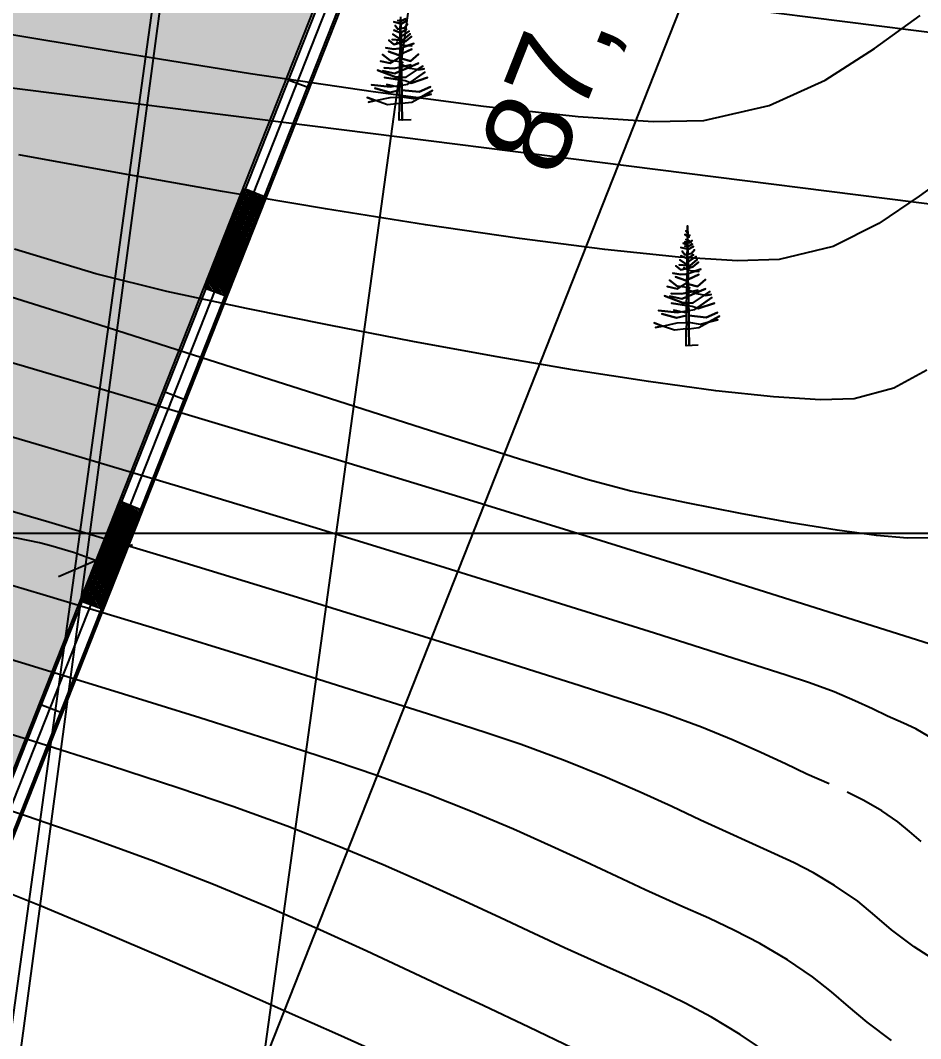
# Model space of a CAD drawing. Header units: feet. Extents: x 3381 to 683417, y 675186 to 4372291.
# Drawn here: x 682741.89 to 682757.72, y 4371933.99 to 4371951.89 of the extents above; entities that cross this region are included whole.
import ezdxf

# ---------------------------------------------------------------- set-up
doc = ezdxf.new("R2010")
doc.units = ezdxf.units.FT
doc.header["$MEASUREMENT"] = 0
doc.header["$PDMODE"] = 34
doc.header["$PDSIZE"] = 0.01
doc.layers.get('0').update_dxf_attribs({"linetype": 'CONTINUOUS'})
doc.layers.get('Defpoints').update_dxf_attribs({"linetype": 'CONTINUOUS'})
for name, color, linetype, lineweight in [('ANA HORIZONTAL', 24, 'CONTINUOUS', 30), ('HORIZANTAL', 24, 'CONTINUOUS', 13), ('km setka', 170, 'CONTINUOUS', 15)]:
    doc.layers.add(name, color=color, linetype=linetype, lineweight=lineweight)
doc.layers.add('Aqaclar', color=3, linetype='CONTINUOUS')
doc.styles.get("Standard").update_dxf_attribs({"font": 'arial.ttf', "height": 1.5})
doc.dimstyles.new('ISO-25', dxfattribs={"dimtxt": 1.5, "dimasz": 1, "dimexe": 1.25, "dimexo": 0.625, "dimtad": 1, "dimtxsty": 'Standard', "dimblk": 'OBLIQUE', "dimcen": 2.5, "dimadec": 0, "dimazin": 0, "dimtfac": 1, "dimtmove": 0, "dimatfit": 3, "dimldrblk": 'OBLIQUE', "dimfxl": 1, "dimarcsym": 0})

# ---------------------------------------------------------------- blocks, each defined once
blk = doc.blocks.new('_Oblique')
at = {"color": 0, "linetype": 'ByBlock', "lineweight": -2}
blk.add_line((-0.5, -0.5), (0.5, 0.5), dxfattribs=at)
blk = doc.blocks.new('*D48')
at = {"color": 0, "lineweight": -2, "transparency": 16777216}
for p, q in [((682764.322, 4371993.59), (682770.297, 4371991.229)), ((682737.134, 4371910.689), (682769.134, 4371991.689)), ((682732.322, 4371912.59), (682738.297, 4371910.229))]:
    blk.add_line(p, q, dxfattribs=at)
at = {"layer": 'Defpoints', "color": 0, "lineweight": 30, "transparency": 16777216}
for p in [(682763.741, 4371993.819), (682769.134, 4371991.689), (682731.741, 4371912.819)]:
    blk.add_point(p, dxfattribs=at)
at = {"color": 0, "lineweight": -2, "transparency": 16777216}
for p, rotation in [((682769.134, 4371991.689), 68.44292071496228), ((682737.134, 4371910.689), 248.4429207149623)]:
    blk.add_blockref('_Oblique', p, dxfattribs=dict(at, rotation=rotation))
at = {"color": 0, "lineweight": 25, "transparency": 16777216, "insert": (682751.715, 4371951.749), "char_height": 1.5, "attachment_point": 5, "rotation": 68.4429}
blk.add_mtext('87,09', dxfattribs=at)
blk = doc.blocks.new('*D65')
at = {"color": 0, "lineweight": -2, "transparency": 16777216}
for p, q in [((682740.907, 4371956.406), (682737.165, 4371928.417)), ((682744.845, 4371955.88), (682741.102, 4371927.891)), ((682737.33, 4371929.656), (682741.268, 4371929.129))]:
    blk.add_line(p, q, dxfattribs=at)
at = {"layer": 'Defpoints', "color": 0, "lineweight": 30, "transparency": 16777216}
for p in [(682740.99, 4371957.026), (682744.928, 4371956.499), (682741.268, 4371929.129)]:
    blk.add_point(p, dxfattribs=at)
at = {"color": 0, "lineweight": -2, "transparency": 16777216}
for p, rotation in [((682737.33, 4371929.656), 172.3837789304627), ((682741.268, 4371929.129), 352.3837789304627)]:
    blk.add_blockref('_Oblique', p, dxfattribs=dict(at, rotation=rotation))
at = {"color": 0, "lineweight": 25, "transparency": 16777216, "insert": (682739.483, 4371930.771), "char_height": 1.5, "attachment_point": 5, "rotation": 352.3838}
blk.add_mtext('{\\fArial|b0|i0|c238|p34;4.0}', dxfattribs=at)
blk = doc.blocks.new('*D77')
at = {"color": 0, "lineweight": -2, "transparency": 16777216}
for p, q in [((682745.098, 4371958.572), (682740.871, 4371927.947)), ((682749.519, 4371957.962), (682745.292, 4371927.336)), ((682741.042, 4371929.185), (682745.463, 4371928.575))]:
    blk.add_line(p, q, dxfattribs=at)
at = {"layer": 'Defpoints', "color": 0, "lineweight": 30, "transparency": 16777216}
for p in [(682745.184, 4371959.191, 243.171), (682749.605, 4371958.581, 243.171), (682745.463, 4371928.575)]:
    blk.add_point(p, dxfattribs=at)
at = {"color": 0, "lineweight": -2, "transparency": 16777216}
for p, rotation in [((682741.042, 4371929.185), 172.1407467968113), ((682745.463, 4371928.575), 352.1407467968113)]:
    blk.add_blockref('_Oblique', p, dxfattribs=dict(at, rotation=rotation))
at = {"color": 0, "lineweight": 25, "transparency": 16777216, "insert": (682743.442, 4371930.258), "char_height": 1.5, "attachment_point": 5, "rotation": 352.1407}
blk.add_mtext('{\\fArial|b0|i0|c238|p34;4.50}', dxfattribs=at)
blk = doc.blocks.new('*D79')
at = {"color": 0, "lineweight": -2, "transparency": 16777216}
for p, q in [((682737.657, 4371954.245), (682771.47, 4371949.967)), ((682737.28, 4371951.269), (682771.094, 4371946.991)), ((682770.23, 4371950.124), (682769.854, 4371947.148))]:
    blk.add_line(p, q, dxfattribs=at)
at = {"layer": 'Defpoints', "color": 0, "lineweight": 30, "transparency": 16777216}
for p in [(682737.037, 4371954.324, 688.5), (682736.66, 4371951.348, 688.5), (682769.854, 4371947.148)]:
    blk.add_point(p, dxfattribs=at)
at = {"color": 0, "lineweight": -2, "transparency": 16777216}
for p, rotation in [((682770.23, 4371950.124), 82.78944197932778), ((682769.854, 4371947.148), 262.7894419793278)]:
    blk.add_blockref('_Oblique', p, dxfattribs=dict(at, rotation=rotation))
at = {"color": 0, "lineweight": 25, "transparency": 16777216, "insert": (682768.662, 4371948.811), "char_height": 1.5, "attachment_point": 5, "rotation": 82.7894}
blk.add_mtext('{\\fArial|b0|i0|c238|p34;3.0}', dxfattribs=at)
blk = doc.blocks.new('*D32')
at = {"color": 0, "lineweight": -2, "transparency": 16777216}
blk.add_arc((682740.56, 4371935.687), 7.21, 68.4429, 172.4341, dxfattribs=at)
at = {"layer": 'Defpoints', "color": 0, "lineweight": 30, "transparency": 16777216}
for p in [(682763.481, 4371993.705), (682643.941, 4371948.521), (682738.925, 4371942.709), (682740.595, 4371935.683), (682731.623, 4371913.064)]:
    blk.add_point(p, dxfattribs=at)
at = {"color": 0, "lineweight": -2, "transparency": 16777216}
for p, rotation in [((682743.209, 4371942.393), 338.4429207151824), ((682733.413, 4371936.637), 262.434139284192)]:
    blk.add_blockref('_Oblique', p, dxfattribs=dict(at, rotation=rotation))
at = {"color": 0, "lineweight": 25, "transparency": 16777216, "insert": (682736.203, 4371943.103), "char_height": 1.5, "attachment_point": 5, "rotation": 30.4385}
blk.add_mtext('104°', dxfattribs=at)

msp = doc.modelspace()

# ---------------------------------------------------------------- hatches: boundary and pattern name
at = {"lineweight": 25}
h = msp.add_hatch(dxfattribs=at)
h.set_pattern_fill('GRASS', color=3)
h.set_pattern_definition([(90, (1845.1116, -2920.28305), (-0.707106781, 0.707106781), [0.1875, -1.226713563]), (45, (1845.1116, -2920.283), (-0.70710678119, 0.70710678119), [0.1875, -0.8125]), (135, (1845.1116, -2920.283), (-0.70710678119, -0.70710678119), [0.1875, -0.8125])])
edge = h.paths.add_edge_path(flags=16)
edge.add_arc((682658.082, 4371956.212), 3.56, 0, 360)
edge = h.paths.add_edge_path()
edge.add_line((682660.874, 4371958.42), (682665.412, 4371957.812))
edge.add_line((682665.412, 4371957.812), (682665.799, 4371960.701))
edge.add_line((682665.799, 4371960.701), (682658.472, 4371961.691))
edge.add_line((682658.472, 4371961.691), (682660.613, 4371977.547))
edge.add_line((682660.613, 4371977.547), (682668.986, 4371976.416))
edge.add_line((682668.986, 4371976.416), (682669.713, 4371981.799))
edge.add_line((682669.713, 4371981.799), (682665.061, 4371982.471))
edge.add_line((682665.061, 4371982.471), (682665.875, 4371988.112))
edge.add_line((682665.875, 4371988.112), (682673.997, 4371986.959))
edge.add_line((682673.997, 4371986.959), (682677.743, 4372014.074))
edge.add_line((682677.743, 4372014.074), (682677.836, 4372014.764))
edge.add_line((682677.836, 4372014.764), (682677.566, 4372014.27))
edge.add_line((682677.566, 4372014.27), (682640.028, 4371940.941))
edge.add_line((682640.028, 4371940.941), (682731.623, 4371913.064))
edge.add_line((682731.623, 4371913.064), (682763.481, 4371993.705))
edge.add_line((682763.481, 4371993.705), (682756.37, 4371996.426))
edge.add_line((682756.37, 4371996.426), (682754.616, 4371991.842))
edge.add_line((682754.616, 4371991.842), (682746.252, 4371994.776))
edge.add_arc((682905.681, 4371929.891), 172.127, 157.85455, 159.31778)
edge.add_line((682744.647, 4371990.683), (682758.012, 4371988.887))
edge.add_line((682758.012, 4371988.887), (682757.27, 4371983.639))
edge.add_line((682757.27, 4371983.639), (682743.941, 4371985.446))
edge.add_arc((682744.241, 4371982.305), 3.155, 95.4615, 167.5925)
edge.add_line((682741.16, 4371982.983), (682741.16, 4371982.028))
edge.add_line((682741.16, 4371982.028), (682742.827, 4371982.421))
edge.add_line((682742.827, 4371982.421), (682748.418, 4371981.442))
edge.add_line((682748.418, 4371981.442), (682746.468, 4371968.259))
edge.add_line((682746.468, 4371968.259), (682746.249, 4371968.259))
edge.add_line((682746.249, 4371968.259), (682741.16, 4371968.976))
edge.add_line((682741.16, 4371968.976), (682741.771, 4371974.344))
edge.add_line((682741.771, 4371974.344), (682746.874, 4371973.645))
edge.add_line((682746.874, 4371973.645), (682747.225, 4371976.207))
edge.add_line((682747.225, 4371976.207), (682742.045, 4371976.917))
edge.add_line((682742.045, 4371976.917), (682742.641, 4371982.005))
edge.add_line((682742.641, 4371982.005), (682741.06, 4371981.796))
edge.add_line((682741.06, 4371981.796), (682739.004, 4371965.83))
edge.add_line((682739.004, 4371965.83), (682747.74, 4371964.621))
edge.add_line((682747.74, 4371964.621), (682746.909, 4371957.265))
edge.add_line((682746.909, 4371957.265), (682738.126, 4371958.481))
edge.add_line((682738.126, 4371958.481), (682737.747, 4371955.83))
edge.add_line((682737.747, 4371955.83), (682731.62, 4371956.634))
edge.add_arc((682731.183, 4371946.643), 10, 87.4993, 110.7786)
edge.add_line((682727.636, 4371955.993), (682737.385, 4371954.567))
edge.add_line((682737.385, 4371954.567), (682736.758, 4371951.072))
edge.add_line((682736.758, 4371951.072), (682733.448, 4371951.598))
edge.add_line((682733.448, 4371951.598), (682733.841, 4371954.672))
edge.add_line((682733.841, 4371954.672), (682731.31, 4371955.007))
edge.add_line((682731.31, 4371955.007), (682730.905, 4371951.945))
edge.add_line((682730.905, 4371951.945), (682727.581, 4371952.385))
edge.add_line((682727.581, 4371952.385), (682727.933, 4371955.482))
edge.add_line((682727.933, 4371955.482), (682727.139, 4371955.789))
edge.add_arc((682731.353, 4371946.431), 10.263, 114.2395, 179.0096)
edge.add_line((682721.091, 4371946.608), (682720.741, 4371943.972))
edge.add_line((682720.741, 4371943.972), (682717.755, 4371944.299))
edge.add_line((682717.755, 4371944.299), (682716.874, 4371939.436))
edge.add_line((682716.874, 4371939.436), (682708.165, 4371940.649))
edge.add_line((682708.165, 4371940.649), (682708.852, 4371945.55))
edge.add_line((682708.852, 4371945.55), (682701.926, 4371946.469))
edge.add_line((682701.926, 4371946.469), (682702.361, 4371949.743))
edge.add_arc((682699.387, 4371950.138), 3, 352.4412, 442.1402)
edge.add_line((682699.797, 4371953.11), (682687.911, 4371954.75))
edge.add_line((682687.911, 4371954.75), (682686.64, 4371945.333))
edge.add_line((682686.64, 4371945.333), (682679.337, 4371946.312))
edge.add_line((682679.337, 4371946.312), (682680.591, 4371955.761))
edge.add_line((682680.591, 4371955.761), (682677.575, 4371956.183))
edge.add_line((682677.575, 4371956.183), (682676.314, 4371946.678))
edge.add_line((682676.314, 4371946.678), (682674.884, 4371946.953))
edge.add_line((682674.884, 4371946.953), (682664.163, 4371948.496))
edge.add_line((682664.163, 4371948.496), (682665.212, 4371956.326))
edge.add_line((682665.212, 4371956.326), (682661.592, 4371956.811))
edge.add_arc((682658.082, 4371956.212), 3.56, 9.688, 38.3434)
h = msp.add_hatch(dxfattribs=at)
h.set_pattern_fill('ANSI31', scale=0.3, angle=76.0049)
h.set_pattern_definition([(121.004872172, (4763204.86644, 2648904.09311), (-0.0321421312917, -0.01931666109934), [])])
h.paths.add_polyline_path([(682745.138, 4371947.178), (682745.84, 4371948.933), (682746.212, 4371948.785), (682745.522, 4371947.035)])
h = msp.add_hatch(dxfattribs=at)
h.set_pattern_fill('ANSI31', scale=0.3, angle=76.0049)
h.set_pattern_definition([(121.0048721836, (4763202.691166, 2648898.58958), (-0.03214213128778, -0.01931666110587), [])])
h.paths.add_polyline_path([(682742.963, 4371941.674), (682743.659, 4371943.432), (682744.036, 4371943.28), (682743.346, 4371941.531)])

# ---------------------------------------------------------------- linework, layer by layer
at = {"color": 7, "lineweight": 25}
for p, q in [((682746.599, 4371950.85), (682746.962, 4371950.711)), ((682744.419, 4371945.367), (682744.781, 4371945.228)), ((682742.249, 4371939.861), (682742.627, 4371939.716))]:
    msp.add_line(p, q, dxfattribs=at)
for points in [[(682751.627, 4371998.67), (682764.001, 4371993.934), (682731.859, 4371912.574), (682639.454, 4371940.698), (682682.645, 4372025.07), (682742.284, 4372002.245)], [(682751.484, 4371998.296), (682763.481, 4371993.705), (682731.623, 4371913.064), (682640.028, 4371940.941), (682682.837, 4372024.568), (682742.141, 4372001.872)], [(682742.393, 4372001.805), (682742.568, 4372002.166), (682717.245, 4372011.848), (682678.351, 4372016.681), (682643.305, 4371948.218), (682740.854, 4371935.23), (682756.631, 4371975.146), (682756.272, 4371975.288), (682740.595, 4371935.683), (682643.941, 4371948.521), (682678.63, 4372016.248), (682717.144, 4372011.474), (682742.393, 4372001.805)], [(682745.139, 4371947.178), (682745.84, 4371948.933), (682746.212, 4371948.786), (682745.52, 4371947.036), (682745.157, 4371947.171)], [(682742.963, 4371941.673), (682743.662, 4371943.429), (682744.036, 4371943.281), (682743.344, 4371941.531), (682742.981, 4371941.666)]]:
    msp.add_lwpolyline(points, dxfattribs=at)
at = {"color": 1, "lineweight": 25}
msp.add_lwpolyline([(682639.741, 4371940.819), (682682.741, 4372024.819), (682763.741, 4371993.819), (682731.741, 4371912.819)], close=True, dxfattribs=at)
at = {"layer": 'ANA HORIZONTAL', "color": 32, "lineweight": 25}
for p, q in [((682741.906, 4371940.594, 685), (682740.236, 4371941.092, 685)), ((682743.533, 4371940.097, 685), (682741.906, 4371940.594, 685)), ((682745.044, 4371939.625, 685), (682743.533, 4371940.097, 685)), ((682746.367, 4371939.203, 685), (682745.044, 4371939.625, 685)), ((682747.429, 4371938.857, 685), (682746.367, 4371939.203, 685)), ((682748.157, 4371938.611, 685), (682747.429, 4371938.857, 685)), ((682749.035, 4371938.29, 685), (682748.157, 4371938.611, 685)), ((682749.835, 4371937.974, 685), (682749.035, 4371938.29, 685)), ((682750.562, 4371937.667, 685), (682749.835, 4371937.974, 685)), ((682751.224, 4371937.372, 685), (682750.562, 4371937.667, 685)), ((682751.826, 4371937.093, 685), (682751.224, 4371937.372, 685)), ((682752.375, 4371936.834, 685), (682751.826, 4371937.093, 685)), ((682752.878, 4371936.6, 685), (682752.375, 4371936.834, 685)), ((682753.485, 4371936.326, 685), (682752.878, 4371936.6, 685)), ((682753.992, 4371936.101, 685), (682753.485, 4371936.326, 685)), ((682754.445, 4371935.889, 685), (682753.992, 4371936.101, 685)), ((682754.89, 4371935.657, 685), (682754.445, 4371935.889, 685)), ((682755.376, 4371935.37, 685), (682754.89, 4371935.657, 685)), ((682755.819, 4371935.071, 685), (682755.376, 4371935.37, 685)), ((682756.153, 4371934.806, 685), (682755.819, 4371935.071, 685)), ((682756.449, 4371934.548, 685), (682756.153, 4371934.806, 685)), ((682756.778, 4371934.273, 685), (682756.449, 4371934.548, 685)), ((682757.21, 4371933.953, 685), (682756.778, 4371934.273, 685))]:
    msp.add_line(p, q, dxfattribs=at)
at = {"layer": 'ANA HORIZONTAL', "color": 32, "lineweight": 25, "elevation": 687.5}
msp.add_lwpolyline([(682757.874, 4371942.794), (682757.491, 4371942.788), (682756.941, 4371942.834), (682756.249, 4371942.926), (682755.444, 4371943.056), (682754.552, 4371943.218), (682753.603, 4371943.406), (682752.622, 4371943.612), (682751.874, 4371943.812), (682750.667, 4371944.178), (682749.08, 4371944.678), (682747.192, 4371945.283), (682745.081, 4371945.96), (682742.826, 4371946.678), (682740.505, 4371947.406)], dxfattribs=at)
at = {"layer": 'Aqaclar', "color": 3, "lineweight": 25}
for points in [[(682748.76, 4371950.145), (682748.548, 4371950.138), (682748.552, 4371950.432), (682748.344, 4371950.409), (682748.135, 4371950.484), (682747.984, 4371950.538), (682748.135, 4371950.484), (682748.009, 4371950.457), (682748.135, 4371950.484), (682748.388, 4371950.538), (682748.554, 4371950.545), (682748.552, 4371950.432), (682748.597, 4371950.437), (682748.601, 4371950.14), (682748.597, 4371950.437), (682748.774, 4371950.457), (682748.94, 4371950.551), (682749.109, 4371950.595), (682748.94, 4371950.551), (682749.134, 4371950.66), (682748.94, 4371950.551), (682748.799, 4371950.514), (682748.596, 4371950.544), (682748.597, 4371950.437), (682748.596, 4371950.544), (682748.578, 4371950.546), (682748.554, 4371950.545), (682748.555, 4371950.668), (682748.553, 4371950.668), (682748.382, 4371950.627), (682748.123, 4371950.7), (682748.382, 4371950.627), (682748.553, 4371950.668), (682748.555, 4371950.668), (682748.556, 4371950.714), (682748.546, 4371950.717), (682748.332, 4371950.765), (682748.461, 4371950.736), (682748.388, 4371950.725), (682748.06, 4371950.757), (682748.388, 4371950.725), (682748.461, 4371950.736), (682748.556, 4371950.75), (682748.556, 4371950.714), (682748.556, 4371950.75), (682748.593, 4371950.756), (682748.596, 4371950.544), (682748.595, 4371950.668), (682748.597, 4371950.668), (682748.9, 4371950.636), (682749.102, 4371950.725), (682748.9, 4371950.636), (682748.595, 4371950.668), (682748.593, 4371950.756), (682748.704, 4371950.773), (682749.001, 4371950.984), (682748.739, 4371950.798), (682748.761, 4371950.789), (682749.045, 4371950.887), (682748.761, 4371950.789), (682748.654, 4371950.83), (682748.592, 4371950.84), (682748.593, 4371950.756), (682748.592, 4371950.84), (682748.557, 4371950.845), (682748.556, 4371950.75), (682748.557, 4371950.845), (682748.294, 4371950.887), (682748.557, 4371950.845), (682748.558, 4371950.895), (682748.489, 4371950.895), (682748.167, 4371951.016), (682748.489, 4371950.895), (682748.558, 4371950.895), (682748.559, 4371950.997), (682748.471, 4371950.959), (682748.262, 4371951.008), (682748.471, 4371950.959), (682748.59, 4371951.011), (682748.592, 4371950.895), (682748.558, 4371950.895), (682748.592, 4371950.895), (682748.592, 4371950.84), (682748.592, 4371950.895), (682748.673, 4371950.895), (682748.872, 4371951.028), (682748.963, 4371951.089), (682748.872, 4371951.028), (682748.894, 4371951.024), (682748.989, 4371951.04), (682748.894, 4371951.024), (682748.736, 4371951.049), (682748.709, 4371951.061), (682748.59, 4371951.011), (682748.709, 4371951.061), (682748.887, 4371951.138), (682748.709, 4371951.061), (682748.647, 4371951.089), (682748.755, 4371951.113), (682748.647, 4371951.089), (682748.578, 4371951.121), (682748.589, 4371951.116), (682748.589, 4371951.076), (682748.647, 4371951.089), (682748.589, 4371951.076), (682748.59, 4371951.011), (682748.589, 4371951.076), (682748.56, 4371951.07), (682748.559, 4371950.997), (682748.56, 4371951.07), (682748.464, 4371951.049), (682748.287, 4371951.057), (682748.464, 4371951.049), (682748.56, 4371951.07), (682748.561, 4371951.162), (682748.616, 4371951.154), (682748.589, 4371951.158), (682748.589, 4371951.116), (682748.589, 4371951.158), (682748.561, 4371951.162), (682748.388, 4371951.186), (682748.256, 4371951.291), (682748.388, 4371951.186), (682748.452, 4371951.177), (682748.388, 4371951.138), (682748.218, 4371951.178), (682748.388, 4371951.138), (682748.452, 4371951.177), (682748.562, 4371951.245), (682748.561, 4371951.162), (682748.588, 4371951.158), (682748.588, 4371951.221), (682748.748, 4371951.178), (682748.887, 4371951.3), (682748.748, 4371951.178), (682748.588, 4371951.221), (682748.587, 4371951.302), (682748.774, 4371951.389), (682748.546, 4371951.283), (682748.363, 4371951.348), (682748.546, 4371951.283), (682748.563, 4371951.291), (682748.562, 4371951.245), (682748.564, 4371951.403), (682748.546, 4371951.397), (682748.458, 4371951.389), (682748.313, 4371951.413), (682748.458, 4371951.389), (682748.546, 4371951.397), (682748.564, 4371951.403), (682748.585, 4371951.41), (682748.587, 4371951.302), (682748.585, 4371951.41), (682748.805, 4371951.486), (682748.699, 4371951.449), (682748.774, 4371951.445), (682748.622, 4371951.453), (682748.508, 4371951.51), (682748.565, 4371951.482), (682748.564, 4371951.403), (682748.585, 4371951.41), (682748.584, 4371951.504), (682748.458, 4371951.47), (682748.369, 4371951.543), (682748.458, 4371951.47), (682748.565, 4371951.499), (682748.565, 4371951.482), (682748.565, 4371951.499), (682748.666, 4371951.526), (682748.767, 4371951.607), (682748.666, 4371951.526), (682748.584, 4371951.504), (682748.584, 4371951.545), (682748.616, 4371951.543), (682748.742, 4371951.656), (682748.616, 4371951.543), (682748.584, 4371951.545), (682748.566, 4371951.547), (682748.565, 4371951.499), (682748.566, 4371951.547), (682748.426, 4371951.559), (682748.566, 4371951.547), (682748.566, 4371951.562), (682748.439, 4371951.648), (682748.566, 4371951.562), (682748.568, 4371951.674), (682748.572, 4371951.672), (682748.458, 4371951.721), (682748.572, 4371951.672), (682748.679, 4371951.737), (682748.582, 4371951.678), (682748.584, 4371951.545), (682748.583, 4371951.612), (682748.723, 4371951.704), (682748.583, 4371951.612), (682748.581, 4371951.748), (682748.641, 4371951.761), (682748.698, 4371951.826), (682748.641, 4371951.761), (682748.581, 4371951.748), (682748.569, 4371951.746), (682748.568, 4371951.674), (682748.569, 4371951.746), (682748.527, 4371951.737), (682748.477, 4371951.802), (682748.527, 4371951.737), (682748.569, 4371951.746), (682748.57, 4371951.839), (682748.458, 4371951.866), (682748.591, 4371951.834), (682748.679, 4371951.883), (682748.591, 4371951.834), (682748.58, 4371951.837), (682748.581, 4371951.748), (682748.58, 4371951.837), (682748.579, 4371951.881), (682748.66, 4371951.923), (682748.579, 4371951.881), (682748.578, 4371951.954)], [(682748.571, 4371951.955), (682748.57, 4371951.839), (682748.57, 4371951.883), (682748.527, 4371951.891), (682748.57, 4371951.883), (682748.571, 4371951.913)], [(682753.807, 4371946.179), (682753.596, 4371946.171), (682753.599, 4371946.466), (682753.391, 4371946.442), (682753.182, 4371946.517), (682753.031, 4371946.572), (682753.182, 4371946.517), (682753.057, 4371946.491), (682753.182, 4371946.517), (682753.436, 4371946.572), (682753.601, 4371946.579), (682753.599, 4371946.466), (682753.645, 4371946.471), (682753.648, 4371946.173), (682753.645, 4371946.471), (682753.821, 4371946.491), (682753.987, 4371946.584), (682754.156, 4371946.628), (682753.987, 4371946.584), (682754.181, 4371946.693), (682753.987, 4371946.584), (682753.846, 4371946.547), (682753.643, 4371946.577), (682753.645, 4371946.471), (682753.643, 4371946.577), (682753.625, 4371946.58), (682753.601, 4371946.579), (682753.602, 4371946.701), (682753.6, 4371946.701), (682753.429, 4371946.661), (682753.17, 4371946.734), (682753.429, 4371946.661), (682753.6, 4371946.701), (682753.602, 4371946.701), (682753.603, 4371946.748), (682753.593, 4371946.75), (682753.379, 4371946.798), (682753.508, 4371946.769), (682753.436, 4371946.758), (682753.107, 4371946.79), (682753.436, 4371946.758), (682753.508, 4371946.769), (682753.603, 4371946.784), (682753.603, 4371946.748), (682753.603, 4371946.784), (682753.641, 4371946.789), (682753.643, 4371946.577), (682753.642, 4371946.702), (682753.644, 4371946.701), (682753.947, 4371946.669), (682754.149, 4371946.758), (682753.947, 4371946.669), (682753.642, 4371946.702), (682753.641, 4371946.789), (682753.751, 4371946.806), (682754.048, 4371947.017), (682753.786, 4371946.831), (682753.808, 4371946.823), (682754.092, 4371946.92), (682753.808, 4371946.823), (682753.701, 4371946.863), (682753.639, 4371946.873), (682753.641, 4371946.789), (682753.639, 4371946.873), (682753.604, 4371946.878), (682753.603, 4371946.784), (682753.604, 4371946.878), (682753.341, 4371946.92), (682753.604, 4371946.878), (682753.605, 4371946.928), (682753.537, 4371946.928), (682753.214, 4371947.049), (682753.537, 4371946.928), (682753.605, 4371946.928), (682753.606, 4371947.031), (682753.518, 4371946.993), (682753.309, 4371947.041), (682753.518, 4371946.993), (682753.637, 4371947.044), (682753.639, 4371946.928), (682753.605, 4371946.928), (682753.639, 4371946.928), (682753.639, 4371946.873), (682753.639, 4371946.928), (682753.72, 4371946.928), (682753.919, 4371947.061), (682754.01, 4371947.122), (682753.919, 4371947.061), (682753.941, 4371947.057), (682754.036, 4371947.074), (682753.941, 4371947.057), (682753.783, 4371947.082), (682753.756, 4371947.094), (682753.637, 4371947.044), (682753.756, 4371947.094), (682753.935, 4371947.171), (682753.756, 4371947.094), (682753.695, 4371947.123), (682753.802, 4371947.147), (682753.695, 4371947.123), (682753.625, 4371947.155), (682753.636, 4371947.15), (682753.637, 4371947.11), (682753.695, 4371947.123), (682753.637, 4371947.11), (682753.637, 4371947.044), (682753.637, 4371947.11), (682753.607, 4371947.103), (682753.606, 4371947.031), (682753.607, 4371947.103), (682753.511, 4371947.082), (682753.334, 4371947.09), (682753.511, 4371947.082), (682753.607, 4371947.103), (682753.608, 4371947.195), (682753.663, 4371947.187), (682753.636, 4371947.191), (682753.636, 4371947.15), (682753.636, 4371947.191), (682753.608, 4371947.195), (682753.436, 4371947.219), (682753.303, 4371947.325), (682753.436, 4371947.219), (682753.5, 4371947.21), (682753.436, 4371947.171), (682753.265, 4371947.211), (682753.436, 4371947.171), (682753.5, 4371947.21), (682753.609, 4371947.278), (682753.608, 4371947.195), (682753.636, 4371947.191), (682753.635, 4371947.255), (682753.796, 4371947.211), (682753.935, 4371947.333), (682753.796, 4371947.211), (682753.635, 4371947.255), (682753.634, 4371947.335), (682753.821, 4371947.422), (682753.593, 4371947.317), (682753.41, 4371947.381), (682753.593, 4371947.317), (682753.61, 4371947.324), (682753.609, 4371947.278), (682753.611, 4371947.436), (682753.593, 4371947.43), (682753.505, 4371947.422), (682753.36, 4371947.446), (682753.505, 4371947.422), (682753.593, 4371947.43), (682753.611, 4371947.436), (682753.632, 4371947.443), (682753.634, 4371947.335), (682753.632, 4371947.443), (682753.852, 4371947.519), (682753.746, 4371947.483), (682753.821, 4371947.479), (682753.669, 4371947.487), (682753.556, 4371947.543), (682753.612, 4371947.515), (682753.611, 4371947.436), (682753.632, 4371947.443), (682753.631, 4371947.537), (682753.505, 4371947.503), (682753.417, 4371947.576), (682753.505, 4371947.503), (682753.613, 4371947.532), (682753.612, 4371947.515), (682753.613, 4371947.532), (682753.713, 4371947.56), (682753.815, 4371947.641), (682753.713, 4371947.56), (682753.631, 4371947.537), (682753.631, 4371947.579), (682753.663, 4371947.576), (682753.789, 4371947.689), (682753.663, 4371947.576), (682753.631, 4371947.579), (682753.613, 4371947.58), (682753.613, 4371947.532), (682753.613, 4371947.58), (682753.473, 4371947.592), (682753.613, 4371947.58), (682753.613, 4371947.596), (682753.486, 4371947.681), (682753.613, 4371947.596), (682753.615, 4371947.707), (682753.619, 4371947.705), (682753.505, 4371947.754), (682753.619, 4371947.705), (682753.726, 4371947.77), (682753.629, 4371947.712), (682753.631, 4371947.579), (682753.63, 4371947.645), (682753.77, 4371947.738), (682753.63, 4371947.645), (682753.628, 4371947.782), (682753.688, 4371947.794), (682753.745, 4371947.859), (682753.688, 4371947.794), (682753.628, 4371947.782), (682753.616, 4371947.779), (682753.615, 4371947.707), (682753.616, 4371947.779), (682753.575, 4371947.77), (682753.524, 4371947.835), (682753.575, 4371947.77), (682753.616, 4371947.779), (682753.617, 4371947.872), (682753.505, 4371947.9), (682753.638, 4371947.867), (682753.726, 4371947.916), (682753.638, 4371947.867), (682753.627, 4371947.87), (682753.628, 4371947.782), (682753.627, 4371947.87), (682753.626, 4371947.914), (682753.707, 4371947.956), (682753.626, 4371947.914), (682753.626, 4371947.987), (682753.657, 4371947.981), (682753.626, 4371947.987), (682753.575, 4371947.997), (682753.618, 4371947.988), (682753.617, 4371947.872), (682753.617, 4371947.916), (682753.575, 4371947.924), (682753.617, 4371947.916), (682753.618, 4371947.946), (682753.543, 4371947.973), (682753.618, 4371947.946), (682753.618, 4371947.988), (682753.619, 4371948.028), (682753.593, 4371948.037), (682753.625, 4371948.025), (682753.657, 4371948.013), (682753.682, 4371947.981), (682753.669, 4371947.998), (682753.701, 4371948.021), (682753.657, 4371947.989), (682753.669, 4371947.998), (682753.657, 4371948.013), (682753.625, 4371948.025), (682753.626, 4371947.987), (682753.625, 4371948.025), (682753.624, 4371948.087), (682753.663, 4371948.118), (682753.629, 4371948.091), (682753.65, 4371948.078), (682753.629, 4371948.091), (682753.62, 4371948.098), (682753.575, 4371948.126), (682753.62, 4371948.098), (682753.62, 4371948.157), (682753.593, 4371948.191), (682753.62, 4371948.157), (682753.622, 4371948.28), (682753.624, 4371948.095), (682753.624, 4371948.087), (682753.624, 4371948.095), (682753.62, 4371948.098), (682753.619, 4371948.083), (682753.624, 4371948.087), (682753.612, 4371948.078), (682753.619, 4371948.083), (682753.619, 4371948.028)]]:
    msp.add_lwpolyline(points, dxfattribs=at)
at = {"layer": 'HORIZANTAL', "color": 32, "linetype": 'Continuous', "lineweight": 25}
for p, q in [((682742.263, 4371944.411, 686.5), (682739.888, 4371945.102, 686.5)), ((682744.67, 4371943.695, 686.5), (682742.263, 4371944.411, 686.5)), ((682742.39, 4371943.067, 686), (682740.206, 4371943.707, 686)), ((682747.031, 4371942.98, 686.5), (682744.67, 4371943.695, 686.5)), ((682744.576, 4371942.412, 686), (682742.39, 4371943.067, 686)), ((682749.265, 4371942.294, 686.5), (682747.031, 4371942.98, 686.5)), ((682742.29, 4371941.789, 685.5), (682740.34, 4371942.365, 685.5)), ((682746.683, 4371941.769, 686), (682744.576, 4371942.412, 686)), ((682751.293, 4371941.664, 686.5), (682749.265, 4371942.294, 686.5)), ((682744.214, 4371941.207, 685.5), (682742.29, 4371941.789, 685.5)), ((682748.631, 4371941.165, 686), (682746.683, 4371941.769, 686)), ((682753.037, 4371941.116, 686.5), (682751.293, 4371941.664, 686.5)), ((682746.033, 4371940.646, 685.5), (682744.214, 4371941.207, 685.5)), ((682750.34, 4371940.629, 686), (682748.631, 4371941.165, 686)), ((682754.416, 4371940.679, 686.5), (682753.037, 4371941.116, 686.5)), ((682747.67, 4371940.134, 685.5), (682746.033, 4371940.646, 685.5)), ((682751.73, 4371940.188, 686), (682750.34, 4371940.629, 686)), ((682755.352, 4371940.38, 686.5), (682754.416, 4371940.679, 686.5)), ((682755.765, 4371940.245, 686.5), (682755.352, 4371940.38, 686.5)), ((682756.197, 4371940.082, 686.5), (682755.765, 4371940.245, 686.5)), ((682749.045, 4371939.697, 685.5), (682747.67, 4371940.134, 685.5)), ((682752.72, 4371939.869, 686), (682751.73, 4371940.188, 686)), ((682756.564, 4371939.926, 686.5), (682756.197, 4371940.082, 686.5)), ((682753.229, 4371939.7, 686), (682752.72, 4371939.869, 686)), ((682756.874, 4371939.783, 686.5), (682756.564, 4371939.926, 686.5)), ((682742.104, 4371939.215, 684.5), (682740.639, 4371939.665, 684.5)), ((682750.079, 4371939.362, 685.5), (682749.045, 4371939.697, 685.5)), ((682753.866, 4371939.464, 686), (682753.229, 4371939.7, 686)), ((682757.139, 4371939.659, 686.5), (682756.874, 4371939.783, 686.5)), ((682757.417, 4371939.535, 686.5), (682757.139, 4371939.659, 686.5)), ((682757.638, 4371939.431, 686.5), (682757.417, 4371939.535, 686.5)), ((682750.693, 4371939.156, 685.5), (682750.079, 4371939.362, 685.5)), ((682754.423, 4371939.234, 686), (682753.866, 4371939.464, 686)), ((682757.866, 4371939.301, 686.5), (682757.638, 4371939.431, 686.5)), ((682743.475, 4371938.78, 684.5), (682742.104, 4371939.215, 684.5)), ((682751.469, 4371938.87, 685.5), (682750.693, 4371939.156, 685.5)), ((682754.912, 4371939.016, 686), (682754.423, 4371939.234, 686)), ((682755.341, 4371938.816, 686), (682754.912, 4371939.016, 686)), ((682744.674, 4371938.389, 684.5), (682743.475, 4371938.78, 684.5)), ((682752.165, 4371938.59, 685.5), (682751.469, 4371938.87, 685.5)), ((682755.719, 4371938.639, 686), (682755.341, 4371938.816, 686)), ((682752.788, 4371938.32, 685.5), (682752.165, 4371938.59, 685.5)), ((682756.11, 4371938.464, 686), (682755.719, 4371938.639, 686)), ((682741.994, 4371937.896, 684), (682740.855, 4371938.271, 684)), ((682745.621, 4371938.067, 684.5), (682744.674, 4371938.389, 684.5)), ((682753.346, 4371938.065, 685.5), (682752.788, 4371938.32, 685.5)), ((682756.72, 4371938.174, 686), (682756.428, 4371938.32, 686)), ((682746.577, 4371937.719, 684.5), (682745.621, 4371938.067, 684.5)), ((682753.847, 4371937.83, 685.5), (682753.346, 4371938.065, 685.5)), ((682757.036, 4371937.991, 686), (682756.72, 4371938.174, 686)), ((682743.085, 4371937.522, 684), (682741.994, 4371937.896, 684)), ((682757.318, 4371937.797, 686), (682757.036, 4371937.991, 686)), ((682747.457, 4371937.376, 684.5), (682746.577, 4371937.719, 684.5)), ((682754.298, 4371937.62, 685.5), (682753.847, 4371937.83, 685.5)), ((682757.525, 4371937.626, 686), (682757.318, 4371937.797, 686)), ((682744.227, 4371937.107, 684), (682743.085, 4371937.522, 684)), ((682754.762, 4371937.411, 685.5), (682754.298, 4371937.62, 685.5)), ((682757.729, 4371937.45, 686), (682757.525, 4371937.626, 686)), ((682748.267, 4371937.04, 684.5), (682747.457, 4371937.376, 684.5)), ((682755.149, 4371937.238, 685.5), (682754.762, 4371937.411, 685.5)), ((682755.495, 4371937.076, 685.5), (682755.149, 4371937.238, 685.5)), ((682745.283, 4371936.694, 684), (682744.227, 4371937.107, 684)), ((682749.013, 4371936.714, 684.5), (682748.267, 4371937.04, 684.5)), ((682755.835, 4371936.899, 685.5), (682755.495, 4371937.076, 685.5)), ((682756.206, 4371936.68, 685.5), (682755.835, 4371936.899, 685.5)), ((682742.254, 4371936.315, 683.5), (682741.311, 4371936.693, 683.5)), ((682746.259, 4371936.289, 684), (682745.283, 4371936.694, 684)), ((682749.7, 4371936.402, 684.5), (682749.013, 4371936.714, 684.5)), ((682756.614, 4371936.4, 685.5), (682756.206, 4371936.68, 685.5)), ((682743.314, 4371935.872, 683.5), (682742.254, 4371936.315, 683.5)), ((682747.156, 4371935.897, 684), (682746.259, 4371936.289, 684)), ((682750.332, 4371936.107, 684.5), (682749.7, 4371936.402, 684.5)), ((682756.913, 4371936.152, 685.5), (682756.614, 4371936.4, 685.5)), ((682750.916, 4371935.832, 684.5), (682750.332, 4371936.107, 684.5)), ((682757.209, 4371935.898, 685.5), (682756.913, 4371936.152, 685.5)), ((682747.98, 4371935.523, 684), (682747.156, 4371935.897, 684)), ((682757.607, 4371935.598, 685.5), (682757.209, 4371935.898, 685.5)), ((682744.428, 4371935.396, 683.5), (682743.314, 4371935.872, 683.5)), ((682751.457, 4371935.58, 684.5), (682750.916, 4371935.832, 684.5)), ((682752.094, 4371935.293, 684.5), (682751.457, 4371935.58, 684.5)), ((682757.996, 4371935.345, 685.5), (682757.607, 4371935.598, 685.5)), ((682745.534, 4371934.915, 683.5), (682744.428, 4371935.396, 683.5)), ((682748.732, 4371935.172, 684), (682747.98, 4371935.523, 684)), ((682752.636, 4371935.052, 684.5), (682752.094, 4371935.293, 684.5)), ((682749.416, 4371934.85, 684), (682748.732, 4371935.172, 684)), ((682753.119, 4371934.832, 684.5), (682752.636, 4371935.052, 684.5)), ((682746.569, 4371934.459, 683.5), (682745.534, 4371934.915, 683.5)), ((682750.037, 4371934.561, 684), (682749.416, 4371934.85, 684)), ((682753.576, 4371934.61, 684.5), (682753.119, 4371934.832, 684.5)), ((682747.47, 4371934.058, 683.5), (682746.569, 4371934.459, 683.5)), ((682750.831, 4371934.188, 684), (682750.037, 4371934.561, 684)), ((682754.041, 4371934.361, 684.5), (682753.576, 4371934.61, 684.5)), ((682754.546, 4371934.06, 684.5), (682754.041, 4371934.361, 684.5)), ((682751.609, 4371933.811, 684), (682750.831, 4371934.188, 684)), ((682748.173, 4371933.742, 683.5), (682747.47, 4371934.058, 683.5)), ((682755.118, 4371933.673, 684.5), (682754.546, 4371934.06, 684.5))]:
    msp.add_line(p, q, dxfattribs=at)
for points, elevation in [([(682741.274, 4371951.722), (682743.641, 4371951.326), (682745.936, 4371950.96), (682748.091, 4371950.641), (682750.035, 4371950.382), (682751.699, 4371950.201), (682753.013, 4371950.112), (682753.908, 4371950.131), (682755.054, 4371950.394), (682756.039, 4371950.842), (682756.91, 4371951.396), (682757.711, 4371951.98)], 689), ([(682758.349, 4371949.277), (682757.692, 4371948.799), (682756.985, 4371948.318), (682756.181, 4371947.919), (682755.23, 4371947.685), (682754.499, 4371947.665), (682753.46, 4371947.727), (682752.166, 4371947.861), (682750.666, 4371948.055), (682749.012, 4371948.298), (682747.254, 4371948.579), (682745.442, 4371948.885), (682743.629, 4371949.206), (682741.863, 4371949.531)], 688.5), ([(682757.829, 4371945.743), (682757.251, 4371945.425), (682756.552, 4371945.239), (682755.959, 4371945.221), (682755.135, 4371945.271), (682754.116, 4371945.38), (682752.936, 4371945.541), (682751.632, 4371945.744), (682750.237, 4371945.983), (682748.787, 4371946.248), (682747.318, 4371946.532), (682745.865, 4371946.826), (682744.462, 4371947.123), (682743.216, 4371947.437), (682741.786, 4371947.868)], 688), ([(682757.98, 4371940.892), (682757.106, 4371941.17), (682755.755, 4371941.597), (682754.005, 4371942.146), (682751.933, 4371942.792), (682749.615, 4371943.507), (682747.129, 4371944.265), (682744.551, 4371945.04), (682741.959, 4371945.805), (682739.43, 4371946.534)], 687)]:
    msp.add_lwpolyline(points, dxfattribs=dict(at, elevation=elevation))
at = {"layer": 'km setka', "lineweight": 25, "flags": 128}
msp.add_lwpolyline([(682601.007, 4371942.877), (682852.088, 4371942.877)], dxfattribs=at)

# ---------------------------------------------------------------- dimensions: what is measured, and where the dimension line sits
at = {"color": 7, "lineweight": 25}
dim = msp.add_aligned_dim(p1=(682731.741, 4371912.819), p2=(682763.741, 4371993.819), distance=-5.799, dimstyle='ISO-25', dxfattribs=at)
dim.commit()
dim.dimension.update_dxf_attribs({"geometry": '*D48', "text_midpoint": (682751.715, 4371951.749)})
at = {"color": 3, "lineweight": 25}
dim = msp.add_angular_dim_2l(base=(682738.925, 4371942.709), line1=((682740.595, 4371935.683), (682643.941, 4371948.521)), line2=((682763.481, 4371993.705), (682731.623, 4371913.064)), dimstyle='ISO-25', dxfattribs=at)
dim.commit()
dim.dimension.update_dxf_attribs({"geometry": '*D32', "text_midpoint": (682736.203, 4371943.103)})
at = {"color": 7, "lineweight": 25}
for base, p1, p2, angle, text, picture, middle in [((682745.463, 4371928.575), (682745.184, 4371959.191, 243.171), (682749.605, 4371958.581, 243.171), 352.1407, '{\\fArial|b0|i0|c238|p34;4.50}', '*D77', (682743.252, 4371928.88)), ((682741.268, 4371929.129), (682740.99, 4371957.026), (682744.928, 4371956.499), 352.3838, '{\\fArial|b0|i0|c238|p34;4.0}', '*D65', (682739.299, 4371929.393)), ((682769.854, 4371947.148), (682737.037, 4371954.324, 688.5), (682736.66, 4371951.348, 688.5), 262.7894, '{\\fArial|b0|i0|c238|p34;3.0}', '*D79', (682770.042, 4371948.636))]:
    dim = msp.add_linear_dim(base=base, p1=p1, p2=p2, angle=angle, text=text, dimstyle='ISO-25', dxfattribs=at)
    dim.commit()
    dim.dimension.update_dxf_attribs({"geometry": picture, "text_midpoint": middle, "dimtype": 161})

doc.saveas('drawing.dxf')
